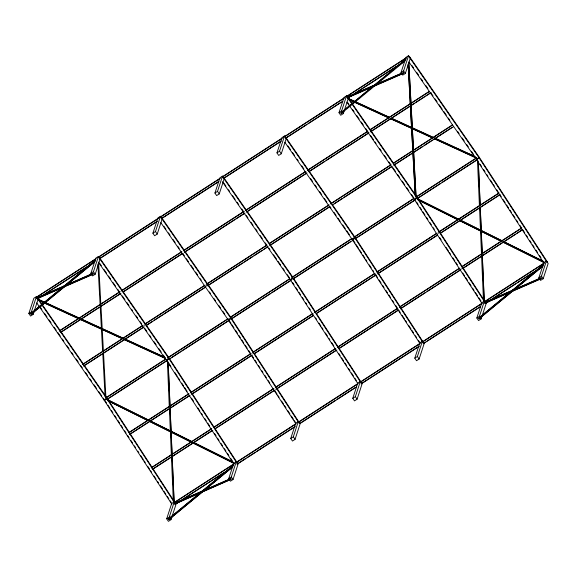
<?xml version="1.0" encoding="UTF-8"?>
<svg xmlns="http://www.w3.org/2000/svg" width="577" height="577" viewBox="0 0 577 577"><rect width="100%" height="100%" fill="white"/><g stroke="black" fill="none" stroke-linecap="round" stroke-linejoin="round"><path stroke-width="0.43" stroke-dasharray="2.88 2.16" d="M143.853 324.916L145.007 326.149M439.075 233.945L437.914 232.719M461.001 268.175L461.701 269.221M251.832 353.189L252.524 354.228M274.912 388.653L275.611 389.691M205.989 284.432L206.934 286.322L205.989 284.432"/><path stroke-width="0.87" d="M99.309 257.32L99.302 258.121L168.931 358.584L166.349 360.257L98.256 262.008M161.336 217.161L161.329 217.962L230.959 318.425L228.377 320.098L160.795 222.592M223.364 177.009L223.357 177.803L292.993 278.273L290.404 279.946L222.311 181.69M230.959 318.425L230.966 317.631L161.849 217.904M285.391 136.85L285.391 137.643L355.021 238.113L352.432 239.787L284.85 142.274M347.426 96.691L347.419 97.491L417.048 197.954L414.466 199.628L346.885 102.115M355.021 238.113L355.028 237.313L332.496 204.813M417.048 197.954L417.056 197.161L348.45 98.169M479.076 157.795L479.083 157.002L409.454 56.539L409.446 57.332L479.076 157.795L476.494 159.468L408.913 61.963M28.85 313.499L33.827 298.266L36.416 296.592L38.14 299.16L33.156 314.393L30.574 316.066L28.85 313.499L31.432 311.825L36.416 296.592M90.877 273.339L95.861 258.107L98.443 256.433L100.167 259.001L95.183 274.234L92.601 275.907L90.877 273.339L93.467 271.666L98.443 256.433M152.905 233.187L157.889 217.955L160.471 216.281L162.195 218.849L157.218 234.074L154.629 235.748L152.905 233.187L155.494 231.514L160.471 216.281M214.94 193.028L219.916 177.795L222.498 176.122L224.222 178.69L219.246 193.922L216.663 195.596L214.94 193.028L217.522 191.355L222.498 176.122M276.967 152.869L281.944 137.636L284.533 135.963L286.25 138.53L281.273 153.763L278.691 155.437L276.967 152.869L279.549 151.196L284.533 135.963M166.688 518.781L171.665 503.548L174.254 501.875L175.978 504.442L170.994 519.675L168.412 521.348L166.688 518.781L169.27 517.107L174.254 501.875M338.995 112.717L343.971 97.484L346.561 95.811L348.284 98.371L343.301 113.604L340.718 115.277L338.995 112.717L341.584 111.044L346.561 95.811M228.716 478.629L233.699 463.396L236.281 461.723L238.005 464.283L233.029 479.516L230.439 481.189L228.716 478.629L231.305 476.955L236.281 461.723M401.022 72.558L406.006 57.325L408.588 55.652L410.312 58.219L405.335 73.452L402.746 75.125L401.022 72.558L403.611 70.884L408.588 55.652M290.75 438.47L295.727 423.237L298.309 421.563L300.033 424.131L295.056 439.364L292.467 441.037L290.75 438.47L293.332 436.796L298.309 421.563M352.778 398.31L355.36 396.637L360.337 381.404L362.06 383.972L357.084 399.205L354.502 400.878L352.778 398.31L357.754 383.078L359.695 381.823M414.805 358.151L419.782 342.926L422.371 341.252L424.095 343.813L419.111 359.045L416.529 360.719L414.805 358.151L417.387 356.478L422.371 341.252M476.833 317.999L479.422 316.326L484.399 301.093L486.122 303.661L481.139 318.893L478.557 320.567L476.833 317.999L481.817 302.766L483.75 301.511M538.86 277.84L543.844 262.607L546.426 260.934L548.15 263.501L543.173 278.734L540.584 280.408L538.86 277.84L541.45 276.167L546.426 260.934M94.989 261.612L30.992 314.364L30.574 313.751L95.508 260.068M30.574 313.751L95.263 260.422M32.37 313.224L65.526 285.81M66.91 284.67L94.541 261.828M342.103 111.823L405.66 59.287M405.133 60.823L341.137 113.575L340.718 112.962L406.1 59.063M169.797 517.886L233.346 465.358M232.827 466.894L168.83 519.646L168.412 519.033L233.101 465.704M170.208 518.507L204.056 490.522M205.441 489.383L232.38 467.11M479.941 317.105L543.498 264.569M542.971 266.105L478.975 318.865L478.557 318.244L543.245 264.922M480.352 317.718L542.524 266.329M295.922 423.907L228.203 319.846L231.139 317.884M419.984 343.596L352.266 239.527L355.194 237.573M482.011 303.437L414.293 199.375L417.229 197.413L484.94 301.475M478.91 157.543L479.256 157.254L547.465 262.073L547.111 262.362L478.91 157.543L476.321 159.216L544.039 263.278M237.313 462.862L236.967 463.143L168.758 358.331L166.176 360.005L233.894 464.067M299.348 422.703L298.994 422.991L230.793 318.172M361.375 382.544L361.029 382.832L292.82 278.013L290.231 279.686L357.949 383.748M423.403 342.392L423.056 342.673L354.848 237.854M485.43 302.233L485.084 302.521L416.875 197.702M92.58 273.678L93.077 273.289L93.488 273.902L92.991 274.291L92.58 273.678L36.344 298.244M174.182 503.526L230.915 478.571L231.327 479.184L174.593 504.147M36.272 297.278L96.027 258.59M98.299 257.118L220.089 178.279M222.354 176.807L282.117 138.119M283.632 137.138L344.902 97.47M346.416 96.496L406.172 57.808M36.163 297.609L95.919 258.922M98.191 257.45L157.954 218.762M160.976 216.808L219.981 178.61M222.246 177.139L282.009 138.451M285.038 136.489L344.036 98.292M346.308 96.821L406.821 57.642M38.075 298.352L40.34 296.881M44.883 293.938L86.485 267.007M92.536 263.09L94.808 261.619M100.102 258.193L156.078 221.95M162.13 218.034L218.863 181.308M224.165 177.875L280.141 141.639M286.192 137.723L306.618 124.495M308.125 123.521L341.411 101.97M348.219 97.563L350.491 96.092M355.028 93.157L396.63 66.218M402.681 62.302L404.196 61.321M37.209 299.167L94.7 261.951M99.237 259.015L157.485 221.301M161.264 218.856L218.755 181.64M223.299 178.697L281.54 140.99M286.084 138.054L342.817 101.321M347.354 98.386L404.088 61.652M59.481 330.765L119.994 291.587M121.509 290.606L181.265 251.918M183.536 250.454L244.057 211.276M245.564 210.295L305.327 171.607M307.599 170.136L367.354 131.448M370.384 129.493L429.382 91.296M59.373 331.097L119.886 291.919M121.401 290.938L181.914 251.76M183.428 250.786L243.948 211.608M245.456 210.627L305.976 171.448M307.491 170.467L368.003 131.289M370.275 129.825L429.274 91.62M60.527 332.33L79.438 320.084M81.71 318.612L99.107 307.353M100.622 306.373L120.29 293.635M123.312 291.681L144.495 277.97M146.003 276.989L182.318 253.483M184.582 252.012L234.514 219.693M236.022 218.712L244.345 213.324M247.374 211.362L306.373 173.165M308.645 171.701L324.526 161.416M326.041 160.435L334.364 155.047M335.879 154.066L344.195 148.678M345.71 147.705L368.4 133.013M371.429 131.051L390.341 118.812M391.855 117.831L414.546 103.139M416.06 102.158L424.383 96.77M425.891 95.789L429.677 93.344M60.419 332.655L120.932 293.477M123.204 292.012L182.967 253.325M184.474 252.344L244.994 213.165M246.509 212.185L307.022 173.006M309.294 171.542L369.049 132.854M370.564 131.873L431.084 92.695M82.691 364.253L142.447 325.565M144.719 324.101L204.482 285.413M206.746 283.942L266.509 245.254M269.531 243.292L328.537 205.095M330.809 203.631L390.564 164.943M393.593 162.981L452.599 124.783M82.583 364.585L143.096 325.406M145.368 323.942L205.131 285.254M206.638 284.273L267.158 245.095M269.423 243.624L329.186 204.936M330.7 203.955L391.213 164.777M393.485 163.313L452.491 125.115M84.494 365.328L142.743 327.621M146.522 325.168L152.573 321.252M154.088 320.271L162.411 314.883M163.918 313.902L172.242 308.522M173.756 307.541L205.527 286.971M207.792 285.5L242.592 262.975M244.107 261.994L252.423 256.606M253.938 255.625L262.261 250.245M263.776 249.264L267.555 246.812M270.584 244.857L329.582 206.66M334.126 203.717L342.442 198.329M343.957 197.348L391.617 166.501M394.639 164.539L422.631 146.421M424.138 145.44L432.462 140.052M433.976 139.071L452.13 127.322M83.629 366.15L144.149 326.971M146.414 325.5L205.419 287.303M207.691 285.831L268.204 246.653M269.719 245.672L329.474 206.984M332.503 205.03L392.259 166.342M393.774 165.361L453.536 126.673M105.901 397.748L165.657 359.053M167.929 357.589L227.691 318.901M230.713 316.939L289.719 278.741M291.991 277.27L351.746 238.582M354.018 237.118L413.774 198.43M416.046 196.959L476.559 157.781M105.793 398.072L165.549 359.384M167.82 357.92L228.341 318.742M230.605 317.271L289.611 279.073M291.883 277.602L352.396 238.424M353.91 237.443L413.666 198.755M415.938 197.291L476.451 158.112M107.704 398.815L165.952 361.108M168.974 359.146L170.489 358.166M172.004 357.192L180.32 351.804M181.834 350.823L228.737 320.459M231.759 318.497L260.508 299.889M262.023 298.915L270.339 293.527M271.854 292.546L290.007 280.79M293.037 278.835L350.527 241.612M356.579 237.695L414.827 199.988M417.092 198.517L440.547 183.335M442.054 182.361L477.612 159.339M106.839 399.637L167.359 360.459M168.866 359.478L229.386 320.3M230.901 319.319L291.414 280.141M292.928 279.167L352.684 240.479M354.956 239.008L415.469 199.83M416.983 198.849L477.504 159.67M128.635 432.685L188.398 393.997M190.662 392.526L250.425 353.838M252.697 352.367L312.453 313.679M314.725 312.215L374.48 273.527M376.752 272.055L436.515 233.368M438.78 231.896L498.542 193.208M129.284 432.526L189.047 393.839M190.554 392.858L251.074 353.679M253.339 352.208L313.102 313.52M314.616 312.539L375.129 273.368M377.401 271.897L437.164 233.209M438.671 232.228L499.192 193.05M130.438 433.753L189.444 395.555M192.466 393.593L250.714 355.886M254.5 353.441L313.499 315.244M316.528 313.282L375.533 275.085M378.555 273.123L437.561 234.926M441.34 232.481L459.494 220.724M461.009 219.743L479.162 207.994M480.677 207.013L499.588 194.766M129.573 434.575L190.093 395.396M191.607 394.416L252.12 355.237M254.392 353.773L313.39 315.569M316.42 313.614L376.182 274.926M377.69 273.945L437.453 235.257M440.475 233.296L500.237 194.608M151.369 467.622L211.132 428.935M213.403 427.463L273.159 388.775M275.431 387.311L335.187 348.623M337.458 347.152L397.221 308.464M399.486 306.993L459.249 268.305M461.521 266.841L521.276 228.146M151.261 467.954L211.781 428.776M214.053 427.305L273.808 388.617M275.323 387.643L335.836 348.465M338.108 346.993L397.87 308.306M399.378 307.325L459.898 268.146M462.17 266.675L521.925 227.987M153.179 468.697L212.177 430.492M215.207 428.538L274.205 390.341M277.234 388.379L335.482 350.672M339.262 348.219L398.267 310.022M400.539 308.558L425.501 292.395M427.009 291.414L435.332 286.026M436.847 285.045L460.295 269.87M463.324 267.908L515.521 234.118M517.028 233.137L522.322 229.711M152.314 469.512L212.826 430.334M215.098 428.87L274.854 390.182M276.369 389.201L336.889 350.023M339.153 348.551L398.159 310.354M400.431 308.883L460.944 269.704M462.458 268.731L522.214 230.043M174.867 502.069L233.865 463.872M236.137 462.408L295.9 423.72M298.165 422.249L357.928 383.561M360.192 382.089L419.955 343.402M422.984 341.447L481.983 303.242M484.254 301.778L544.01 263.09M174.759 502.401L233.757 464.204M236.029 462.732L295.792 424.045M298.814 422.09L357.819 383.893M360.084 382.421L419.847 343.733M422.876 341.772L481.874 303.574M484.146 302.11L543.909 263.422M175.913 503.634L178.178 502.163M182.721 499.228L224.323 472.289M237.183 463.966L245.506 458.578M247.021 457.597L255.337 452.209M256.852 451.236L293.917 427.232M299.968 423.316L335.525 400.301M337.033 399.32L355.194 387.571M361.245 383.647L417.979 346.921M424.03 343.005L425.545 342.024M427.052 341.043L480.006 306.762M485.3 303.336L488.33 301.374M492.109 298.929L515.557 283.747M517.071 282.766L533.718 271.998M541.276 267.101L542.791 266.12M175.047 504.449L232.538 467.233M237.075 464.297L295.323 426.591M299.86 423.648L356.593 386.922M361.137 383.979L419.385 346.272M423.165 343.827L480.655 306.603M485.192 303.668L542.683 266.451M346.986 97.066L401.592 73.214M347.304 97.102L401.909 73.243M347.397 97.686L371.848 87.004M374.293 85.937L402.818 73.474M347.715 97.715L402.32 73.863M36.841 297.855L91.447 273.996M37.253 298.468L61.703 287.786M64.148 286.719L91.043 274.969M37.57 298.504L92.176 274.645M484.824 302.355L539.43 278.496M484.327 302.745L539.747 278.532M485.235 302.968L509.686 292.287M511.316 291.573L539.841 279.109M484.738 303.358L540.159 279.145M174.68 503.137L229.285 479.285M175.091 503.757L199.541 493.075M201.986 492.001L229.696 479.898M347.917 98.27L389.619 117.369M391.256 118.119L433.781 137.6M435.419 138.35L474.669 156.331M347.931 98.422L389.634 117.528M391.271 118.278L475.506 156.857M349.229 99.677L388.487 117.658M390.124 118.408L411.379 128.144M413.017 128.895L432.642 137.889M434.279 138.631L475.989 157.737M348.429 99.46L388.501 117.816M390.139 118.566L432.656 138.04M434.293 138.79L476.003 157.896M37.772 299.052L79.475 318.158M81.927 319.283L123.637 338.382M125.274 339.132L163.702 356.737M37.786 299.211L165.354 357.646M39.085 300.466L78.342 318.446M79.972 319.196L122.497 338.67M124.134 339.42L165.022 358.151M38.284 300.249L122.512 338.829M124.149 339.579L165.036 358.31M417.575 198.813L459.379 219.563M460.987 220.364L501.99 240.717M504.399 241.914L542.993 261.078M417.474 198.914L501.889 240.825M503.497 241.619L542.892 261.179M419.667 200.666L457.453 219.426M459.869 220.623L500.865 240.984M503.281 242.181L544.277 262.535M417.964 199.974L458.16 219.931M459.768 220.731L544.176 262.636M107.43 399.594L191.845 441.506M194.254 442.703L232.041 461.463M107.329 399.695L191.744 441.607M193.353 442.408L233.548 462.365M108.721 401.058L148.109 420.611M149.717 421.412L191.521 442.17M193.129 442.963L234.132 463.324M107.812 400.755L148.015 420.712M149.616 421.513L234.031 463.425M411.985 65.598L413.521 67.812M416.594 72.248L418.642 75.198M421.203 78.89L422.739 81.112M425.812 85.54L427.86 88.497M430.932 92.926L432.981 95.883M435.029 98.84L437.077 101.79M439.126 104.747L442.198 109.183M443.735 111.397L446.295 115.09M448.336 118.047L449.872 120.261M457.554 131.34L459.09 133.561M462.163 137.99L464.211 140.947M466.771 144.639L468.308 146.854M471.38 151.289L473.428 154.239M347.909 102.8L348.934 104.278M352.518 109.45L354.054 111.664M356.615 115.357L359.175 119.05M361.224 122.007L363.272 124.957M365.832 128.657L367.369 130.871M370.441 135.299L373.514 139.735M375.05 141.949L376.067 143.428M379.652 148.599L381.188 150.813M384.26 155.249L386.309 158.199M388.869 161.899L390.405 164.113M392.966 167.806L395.526 171.499M397.575 174.456L399.623 177.406M402.183 181.106L404.744 184.799M406.792 187.749L408.841 190.706M411.401 194.399L413.954 198.091M285.903 137.586L331.472 203.335M287.93 145.909L290.491 149.602M292.539 152.559L294.587 155.516M297.148 159.209L298.172 160.687M301.757 165.859L303.805 168.809M310.455 178.416L312.503 181.366M315.064 185.066L316.6 187.28M319.672 191.708L321.721 194.665M324.281 198.358L326.842 202.051M329.914 206.487L330.938 207.965M334.011 212.394L336.059 215.351M338.108 218.308L340.156 221.258M342.709 224.951L345.27 228.643M346.806 230.865L349.366 234.558M223.876 177.745L246.408 210.252M247.432 211.73L292.993 277.472M223.854 183.111L225.903 186.068M228.463 189.761L229.487 191.239M232.56 195.668L235.113 199.368M237.161 202.318L238.698 204.532M241.77 208.968L243.819 211.925M246.379 215.618L247.915 217.832M250.988 222.268L253.036 225.218M255.597 228.91L257.133 231.132M260.205 235.56L262.254 238.517M265.326 242.946L266.35 244.424M268.911 248.117L269.935 249.596M273.512 254.767L276.585 259.203M278.121 261.417L280.682 265.11M282.73 268.067L284.266 270.281M287.339 274.717L289.387 277.667M163.868 226.227L165.916 229.177M168.477 232.87L170.013 235.091M173.086 239.52L175.134 242.477M177.694 246.17L179.231 248.384M182.815 253.555L184.351 255.777M186.4 258.727L188.448 261.684M191.009 265.377L193.569 269.07M195.617 272.027L197.666 274.984M200.219 278.677L201.243 280.148M209.437 291.969L210.461 293.448M214.045 298.619L215.582 300.833M218.654 305.269L220.702 308.219M222.751 311.176L224.799 314.133M99.821 258.063L168.938 357.79M99.792 263.429L101.328 265.644M103.889 269.336L106.449 273.029M108.498 275.986L110.546 278.943M113.106 282.636L115.667 286.329M117.715 289.279L119.764 292.236M122.324 295.929L124.884 299.622M126.933 302.579L128.974 305.536M131.534 309.229L132.559 310.707M136.143 315.879L137.679 318.093M140.24 321.786L141.776 324M144.849 328.436L146.897 331.393M149.457 335.086L150.994 337.3M154.066 341.728L156.115 344.685M158.675 348.378L161.235 352.071M163.284 355.028L164.308 356.507M37.786 298.215L106.911 397.942M37.274 298.273L106.904 398.743L104.314 400.416L36.733 302.903M40.325 307.281L41.861 309.496M44.422 313.188L46.982 316.881M49.031 319.838L51.079 322.788M54.151 327.224L56.2 330.181M57.729 332.395L60.289 336.088M62.338 339.045L63.874 341.259M66.946 345.688L68.995 348.645M71.555 352.338L73.091 354.559M76.164 358.988L78.212 361.945M80.773 365.638L82.309 367.852M85.382 372.288L87.43 375.238M89.99 378.93L91.527 381.152M94.087 384.845L96.64 388.537M98.689 391.494L101.761 395.923M103.297 398.137L104.322 399.616M403.611 70.884L405.335 73.452M541.45 276.167L543.173 278.734M341.584 111.044L343.301 113.604M479.422 316.326L481.139 318.893M341.166 112.739L341.577 113.359M479.004 318.028L479.415 318.641M279.549 151.196L281.273 153.763M417.387 356.478L419.111 359.045M217.522 191.355L219.246 193.922M355.36 396.637L357.084 399.205M155.494 231.514L157.218 234.074M293.332 436.796L295.056 439.364M93.467 271.666L95.183 274.234M231.305 476.955L233.029 479.516M230.418 478.96L230.829 479.574M31.432 311.825L33.156 314.393M169.27 517.107L170.994 519.675M31.021 313.527L31.432 314.14M168.859 518.81L169.27 519.43M477.157 159.685L478.145 161.192M480.107 164.207L481.579 166.472M483.54 169.487L485.012 171.751M486.974 174.766L487.954 176.273M490.407 180.046L492.376 183.06M493.357 184.568L494.338 186.075M496.79 189.847L498.752 192.862M500.223 195.127L501.204 196.634M503.166 199.649L505.135 202.664M506.606 204.929L508.568 207.944M510.039 210.208L511.51 212.473M512.982 214.731L514.944 217.745M516.415 220.01L517.886 222.275M519.855 225.29L521.327 227.554M522.798 229.812L524.76 232.834M526.231 235.091L527.703 237.356M529.664 240.371L531.136 242.636M532.607 244.893L534.086 247.158M536.047 250.173L537.519 252.437M539.481 255.452L540.952 257.717M416.601 202.101L418.073 204.366M420.042 207.381L421.513 209.646M422.984 211.903L424.946 214.925M426.417 217.183L427.889 219.448M429.851 222.462L431.322 224.727M433.291 227.742L434.272 229.249M439.667 237.544L441.138 239.808M446.043 247.345L448.502 251.118M449.483 252.625L450.464 254.132M452.916 257.905L454.878 260.919M455.859 262.427L457.33 264.692M462.732 272.986L464.694 276.001M465.675 277.515L467.637 280.53M469.108 282.788L471.07 285.81M472.541 288.067L474.013 290.332M475.491 292.597L477.453 295.612M478.924 297.869L480.886 300.891M355.684 238.323L422.912 341.634M353.102 239.996L355.064 243.018M356.045 244.525L358.497 248.29M359.478 249.805L361.447 252.82M362.919 255.077L364.88 258.099M365.861 259.607L366.842 261.114M369.294 264.886L371.256 267.901M372.728 270.159L373.708 271.673M376.168 275.438L377.639 277.703M379.111 279.968L381.072 282.982M382.544 285.24L384.015 287.505M385.977 290.519L387.448 292.784M388.927 295.049L390.398 297.306M392.36 300.328L393.831 302.586M395.793 305.601L397.264 307.866M398.736 310.13L400.207 312.388M402.176 315.41L404.628 319.175M405.609 320.682L406.59 322.197M408.552 325.212L411.004 328.984M411.985 330.491L413.457 332.749M415.418 335.771L416.406 337.278M418.368 340.293L419.84 342.55M293.657 278.482L315.251 311.659M316.232 313.167L360.885 381.794M292.546 282.42L294.018 284.677M295.979 287.699L297.451 289.957M298.922 292.222L300.393 294.486M302.362 297.501L303.834 299.759M305.796 302.781L306.776 304.288M309.229 308.06L310.21 309.568M315.612 317.862L316.593 319.369M319.045 323.142L321.007 326.156M321.988 327.664L322.969 329.171M325.421 332.943L327.383 335.958M328.854 338.223L329.842 339.73M331.804 342.745L333.766 345.76M338.67 353.304L340.142 355.562M341.613 357.827L343.582 360.841M345.053 363.106L346.525 365.371M348.486 368.386L349.958 370.643M351.429 372.908L353.391 375.923M354.862 378.187L356.334 380.452M231.629 318.641L298.857 421.946M229.047 320.314L231.009 323.329M231.99 324.837L233.952 327.851M235.423 330.116L237.385 333.131M238.856 335.396L240.328 337.653M241.799 339.918L243.768 342.933M245.239 345.197L247.201 348.212M248.673 350.477L250.144 352.742M252.106 355.757L253.577 358.014M255.048 360.279L256.52 362.544M258.489 365.558L259.96 367.823M261.922 370.838L262.903 372.345M264.865 375.36L266.336 377.625M268.298 380.64L269.769 382.904M274.681 390.441L277.133 394.214M278.114 395.721L279.095 397.228M281.547 401.001L283.509 404.015M284.497 405.523L285.968 407.788M287.93 410.802L289.892 413.817M291.363 416.082L293.325 419.097M294.306 420.604L295.287 422.112M169.602 358.8L236.822 462.105M168.484 362.731L170.943 366.503M174.867 372.533L177.319 376.305M178.3 377.812L179.772 380.077M181.733 383.092L183.695 386.107M184.683 387.614L187.136 391.386M191.55 398.173L193.511 401.188M197.925 407.975L199.894 410.997M201.366 413.255L202.347 414.762M204.799 418.534L206.27 420.799M207.742 423.056L209.703 426.078M214.615 433.615L216.087 435.88M217.558 438.138L219.029 440.402M220.991 443.417L222.462 445.682M224.424 448.697L225.903 450.962M227.374 453.219L228.845 455.484M230.807 458.499L232.279 460.763M107.567 398.952L152.227 467.579M153.208 469.087L175.285 503.014L174.939 503.303L106.731 398.483L104.148 400.157L171.867 504.226M104.985 400.626L106.456 402.89M107.928 405.155L109.89 408.17M111.361 410.427L112.84 412.692M114.801 415.707L116.273 417.972M117.744 420.236L119.706 423.251M121.177 425.509L122.649 427.773M124.61 430.788L126.089 433.053M127.56 435.318L129.032 437.575M130.993 440.597L132.465 442.855M134.427 445.87L135.407 447.377M137.86 451.149L138.841 452.656M140.81 455.679L143.262 459.443M144.243 460.951L145.224 462.466M147.676 466.23L149.638 469.245M150.619 470.76L151.6 472.267M154.059 476.032L156.021 479.054M157.492 481.312L158.473 482.819M160.435 485.841L162.397 488.856M163.868 491.121L165.83 494.136M167.308 496.393L168.78 498.658M170.251 500.923L171.232 502.43M408.841 63.037L411.019 103.341M411.112 105.129L413.536 149.919M413.637 151.708L416.053 196.49M408.754 62.33L416.017 196.685M408.242 65.749L410.326 104.264M410.42 106.053L412.843 150.842M412.937 152.631L415.216 194.73M408.105 64.148L410.283 104.459M410.377 106.247L412.8 151.03M412.901 152.826L415.224 195.819M98.645 262.924L100.831 304.317M100.968 305.918L105.959 398.173M97.91 264.042L102.656 351.819M102.793 353.42L105.079 396.601M478.376 162.692L480.179 205.015M480.295 207.713L482.249 253.635M482.329 255.438L484.283 301.36M478.29 161.856L480.172 205.982M480.252 207.785L484.24 301.432M477.431 159.187L479.429 206.011M479.552 207.742L483.454 300.559M168.188 362.58L170.035 405.797M170.107 407.6L172.105 454.424M172.184 456.227L174.139 502.149M168.109 361.743L174.095 502.214M167.366 360.805L169.277 406.792M169.4 408.53L173.309 501.341M403.222 72.5L402.724 72.89L403.135 73.503L403.633 73.113L403.222 72.5M541.06 277.782L540.562 278.172L540.974 278.792L541.471 278.402L541.06 277.782"/></g></svg>
